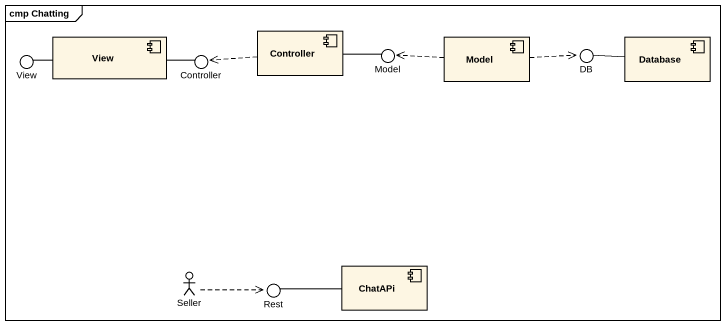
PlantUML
@startuml
mainframe cmp Chatting
() View
component "View" as View_2
() Controller
component "Controller" as Controller_2
() Model
component "Model" as Model_2
() DB
component "Database" as Database_
actor Seller
() Rest
component ChatAPi
View_2 -left- View
View_2 -right- Controller
Controller_2 .left.> Controller
Controller_2 -right- Model
Model_2 .left.> Model
Model_2 .right.> DB
Database_ -left- DB
Seller .right.> Rest
ChatAPi -left- Rest
@enduml
